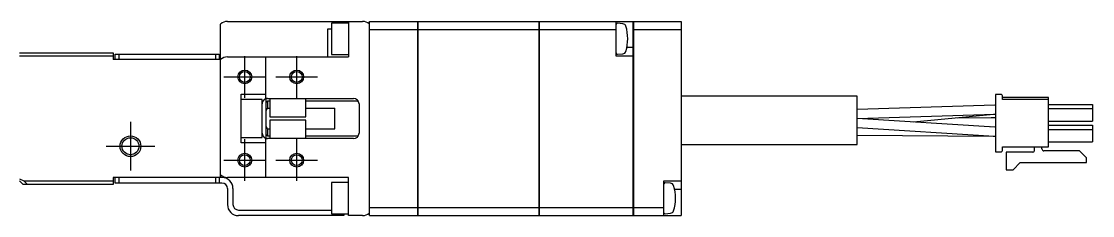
# Model space of a CAD drawing. Extents: x 0 to 803, y -8 to 480.
# Drawn here: x 233.1 to 387.7, y 451.8 to 479.8 of the extents above; entities that cross this region are included whole.
import ezdxf

# ---------------------------------------------------------------- set-up
doc = ezdxf.new("R2010")
doc.units = 0
doc.header["$LTSCALE"] = 0.5
doc.linetypes.add('CENTER', pattern=[50.8, 31.75, -6.35, 6.35, -6.35])
for name, color, linetype in [('MSM_CENTER', 1, 'CENTER'), ('MSM_CONTINUOUS', 7, 'CONTINUOUS'), ('MSM_NARROW', 5, 'CONTINUOUS')]:
    doc.layers.add(name, color=color, linetype=linetype)

msp = doc.modelspace()

# ---------------------------------------------------------------- linework, layer by layer
at = {"layer": 'MSM_CENTER'}
for p, q in [((265.32, 468.81), (265.32, 474.81)), ((272.82, 468.81), (272.82, 474.81)), ((262.32, 471.81), (268.32, 471.81)), ((269.82, 471.81), (275.82, 471.81)), ((248.82, 465.31), (248.82, 458.31)), ((265.32, 456.81), (265.32, 462.81)), ((272.82, 456.81), (272.82, 462.81)), ((245.32, 461.81), (252.32, 461.81)), ((262.32, 459.81), (268.32, 459.81)), ((269.82, 459.81), (275.82, 459.81))]:
    msp.add_line(p, q, dxfattribs=at)
at = {"layer": 'MSM_CONTINUOUS'}
for p, q in [((261.82, 474.33), (261.82, 479.43)), ((262.82, 479.81), (282.32, 479.81)), ((277.82, 479.56), (277.82, 475.06)), ((280.32, 479.56), (277.82, 479.56)), ((280.32, 479.81), (280.32, 474.71)), ((283.32, 451.81), (283.32, 479.81)), ((283.32, 479.81), (290.31, 479.81)), ((290.31, 451.81), (290.31, 479.81)), ((290.32, 479.8), (290.31, 479.8)), ((290.32, 479.81), (290.32, 451.81)), ((290.32, 479.81), (307.81, 479.81)), ((307.81, 451.81), (307.81, 479.81)), ((307.82, 479.8), (307.81, 479.8)), ((307.82, 479.81), (307.82, 451.81)), ((307.82, 479.81), (321.42, 479.81)), ((318.92, 474.81), (318.92, 479.81)), ((319.91, 479.48), (319.14, 479.55)), ((321.42, 451.81), (321.42, 479.81)), ((321.42, 479.8), (321.43, 479.8)), ((321.43, 479.81), (321.43, 451.81)), ((321.43, 479.81), (328.32, 479.81)), ((328.32, 479.81), (328.32, 451.81)), ((277.32, 478.76), (277.82, 478.76)), ((277.32, 474.71), (277.32, 478.76)), ((283.32, 478.66), (290.31, 478.66)), ((290.32, 478.65), (290.31, 478.65)), ((290.32, 478.66), (307.81, 478.66)), ((307.82, 478.65), (307.81, 478.65)), ((307.82, 478.66), (318.92, 478.66)), ((321.42, 478.65), (321.43, 478.65)), ((321.43, 478.66), (328.32, 478.66)), ((232.82, 475.31), (246.32, 475.31)), ((246.32, 474.81), (232.82, 474.81)), ((246.32, 475.31), (246.32, 474.31)), ((246.62, 474.31), (246.62, 475.11)), ((246.62, 475.11), (261.62, 475.11)), ((247.12, 475.11), (247.12, 474.31)), ((261.12, 474.31), (261.12, 475.11)), ((261.62, 475.11), (261.62, 474.31)), ((277.82, 475.06), (280.32, 475.06)), ((321.42, 474.81), (318.92, 474.81)), ((319.14, 475.08), (319.91, 475.15)), ((321.42, 476.06), (320.49, 476.06)), ((261.82, 474.31), (246.32, 474.31)), ((261.82, 457.31), (261.82, 474.31)), ((262.82, 474.71), (280.32, 474.71)), ((268.32, 474.71), (268.32, 468.69)), ((264.82, 469.31), (268.32, 469.31)), ((264.82, 462.31), (264.82, 469.31)), ((268.32, 468.69), (268.42, 468.69)), ((268.34, 468.66), (268.42, 468.69)), ((268.42, 462.94), (268.42, 468.69)), ((268.62, 468.71), (281.02, 468.71)), ((268.92, 468.71), (268.92, 466.06)), ((274.12, 466.06), (274.12, 468.71)), ((353.72, 469.05), (328.32, 469.05)), ((353.72, 462.05), (353.72, 469.05)), ((373.72, 469.28), (373.72, 461)), ((374.44, 469.28), (373.72, 469.28)), ((374.74, 468.57), (374.74, 468.98)), ((381.37, 468.82), (374.74, 468.82)), ((381.37, 461.71), (381.37, 468.82)), ((267.82, 468.56), (264.82, 468.56)), ((267.82, 463.06), (267.82, 468.56)), ((268.62, 468.31), (268.42, 468.11)), ((268.42, 466.95), (268.62, 467.31)), ((268.62, 468.31), (268.62, 467.31)), ((268.92, 468.31), (268.62, 468.31)), ((268.62, 467.31), (268.92, 467.31)), ((281.72, 468.31), (274.12, 468.31)), ((274.12, 467.31), (278.32, 467.31)), ((278.32, 464.31), (278.32, 467.31)), ((281.82, 467.91), (281.82, 463.71)), ((373.61, 467.76), (353.72, 467.11)), ((373.72, 467.76), (373.61, 467.76)), ((381.37, 468.57), (374.74, 468.57)), ((381.37, 467.84), (387.72, 467.84)), ((381.37, 467.24), (387.72, 467.24)), ((387.72, 467.84), (387.72, 465.44)), ((268.92, 466.06), (274.12, 466.06)), ((268.92, 465.56), (268.92, 462.91)), ((274.12, 465.56), (268.92, 465.56)), ((274.12, 462.91), (274.12, 465.56)), ((353.72, 465.81), (373.65, 466.46)), ((373.6, 464.57), (353.74, 465.81)), ((361.88, 465.31), (373.44, 466.43)), ((368.2, 465.92), (373.06, 465.96)), ((373.06, 465.96), (373.72, 465.96)), ((373.44, 466.43), (373.72, 466.45)), ((373.65, 466.46), (373.72, 466.46)), ((268.62, 464.31), (268.42, 464.68)), ((268.62, 464.31), (268.62, 463.31)), ((268.62, 464.31), (268.92, 464.31)), ((274.12, 464.31), (278.32, 464.31)), ((353.72, 464.51), (373.52, 463.27)), ((373.72, 464.58), (372.94, 464.61)), ((373.72, 464.57), (373.6, 464.57)), ((381.37, 465.44), (387.72, 465.44)), ((381.37, 464.84), (387.72, 464.84)), ((381.37, 464.24), (387.72, 464.24)), ((387.72, 464.84), (387.72, 462.44)), ((264.82, 463.06), (267.82, 463.06)), ((268.32, 462.94), (268.32, 457.31)), ((268.32, 462.94), (268.42, 462.94)), ((268.42, 462.94), (268.33, 462.97)), ((268.42, 463.51), (268.62, 463.31)), ((268.62, 463.31), (268.92, 463.31)), ((281.02, 462.91), (268.62, 462.91)), ((274.12, 463.31), (281.72, 463.31)), ((353.72, 463.42), (373.39, 463.27)), ((373.39, 463.27), (373.72, 463.26)), ((373.52, 463.27), (373.72, 463.26)), ((381.37, 462.44), (387.72, 462.44)), ((268.32, 462.31), (264.82, 462.31)), ((328.32, 462.05), (353.72, 462.05)), ((373.72, 461), (374.44, 461)), ((374.74, 461.71), (381.37, 461.71)), ((374.74, 461.3), (374.74, 461.71)), ((379.12, 460.96), (375.27, 460.96)), ((375.27, 460.96), (375.27, 458.43)), ((379.27, 461.71), (379.27, 461.11)), ((380.42, 461.43), (380.42, 461.71)), ((385.83, 461.15), (380.7, 461.15)), ((386.83, 460.15), (385.83, 461.15)), ((376.27, 458.43), (377.29, 459.45)), ((377.29, 459.45), (386.83, 459.45)), ((386.83, 459.45), (386.83, 460.15)), ((375.27, 458.43), (376.27, 458.43)), ((232.82, 457.12), (233.44, 456.81)), ((233.32, 456.31), (232.82, 456.81)), ((246.32, 456.31), (233.32, 456.31)), ((233.44, 456.81), (246.32, 456.81)), ((233.44, 456.81), (233.94, 456.31)), ((262.02, 457.31), (246.32, 457.31)), ((246.32, 457.31), (246.32, 456.31)), ((246.62, 456.51), (246.62, 457.31)), ((262.02, 456.51), (246.62, 456.51)), ((247.12, 457.31), (247.12, 456.51)), ((261.12, 456.51), (261.12, 457.31)), ((261.62, 457.31), (261.62, 456.51)), ((280.32, 457.31), (262.82, 457.31)), ((277.82, 456.56), (277.82, 452.06)), ((280.32, 456.56), (277.82, 456.56)), ((280.32, 451.81), (280.32, 457.31)), ((325.82, 451.81), (325.82, 456.81)), ((325.82, 456.81), (328.32, 456.81)), ((326.8, 456.48), (326.03, 456.55)), ((262.82, 455.71), (262.82, 453.41)), ((263.62, 455.71), (263.62, 453.41)), ((328.32, 455.56), (327.38, 455.56)), ((264.42, 452.61), (277.82, 452.61)), ((279.62, 451.81), (264.42, 451.81)), ((277.82, 452.06), (280.32, 452.06)), ((279.12, 451.81), (279.12, 452.06)), ((279.62, 452.06), (279.62, 451.81)), ((282.32, 451.81), (280.32, 451.81)), ((283.32, 452.97), (290.31, 452.97)), ((283.32, 451.81), (290.31, 451.81)), ((290.32, 452.97), (290.31, 452.97)), ((290.32, 451.82), (290.31, 451.82)), ((290.32, 452.97), (307.81, 452.97)), ((290.32, 451.81), (307.81, 451.81)), ((307.82, 452.97), (307.81, 452.97)), ((307.82, 451.82), (307.81, 451.82)), ((307.82, 452.97), (321.42, 452.97)), ((307.82, 451.81), (321.42, 451.81)), ((321.42, 452.97), (321.43, 452.97)), ((321.42, 451.82), (321.43, 451.82)), ((321.43, 452.97), (325.82, 452.97)), ((321.43, 451.81), (328.32, 451.81)), ((326.03, 452.08), (326.8, 452.15))]:
    msp.add_line(p, q, dxfattribs=at)
for centre, radius in [((265.32, 471.81), 0.783), ((272.82, 471.81), 0.783), ((248.82, 461.81), 1.23), ((265.32, 459.81), 0.783), ((272.82, 459.81), 0.783)]:
    msp.add_circle(centre, radius, dxfattribs=at)
for centre, radius, start, end in [((262.82, 478.31), 1.5, 90, 131.8103), ((282.32, 478.31), 1.5, 48.1897, 90), ((319.12, 479.35), 0.2, 85, 180), ((319.87, 478.98), 0.5, 17.6292, 85), ((314.62, 477.31), 6, 342.3708, 17.6292), ((319.12, 475.28), 0.2, 180, 275), ((319.87, 475.65), 0.5, 275, 342.3708), ((262.82, 473.21), 1.5, 90, 131.8103), ((268.62, 467.91), 0.8, 111.0176, 180.001), ((268.62, 467.91), 0.8, 90, 105.1266), ((281.02, 467.91), 0.8, 0, 90), ((374.44, 468.98), 0.3, 0, 90), ((268.62, 463.71), 0.799, 181.4953, 248.4734), ((268.62, 463.71), 0.8, 254.8734, 270), ((281.02, 463.71), 0.8, 270, 0), ((374.44, 461.3), 0.3, 270, 0), ((379.12, 461.11), 0.15, 270, 0), ((380.7, 461.43), 0.28, 180, 270), ((262.82, 458.81), 1.5, 228.1897, 270), ((262.02, 455.71), 1.6, 0, 90), ((262.02, 455.71), 0.8, 0, 90), ((326.01, 456.35), 0.2, 85, 161.8051), ((326.76, 455.98), 0.5, 17.6292, 85), ((321.51, 454.31), 6, 342.3708, 17.6292), ((264.42, 453.41), 1.6, 180, 270), ((264.42, 453.41), 0.8, 180, 270), ((282.32, 453.31), 1.5, 270, 311.8103), ((326.01, 452.28), 0.2, 198.1949, 275), ((326.76, 452.65), 0.5, 275, 342.3708)]:
    msp.add_arc(centre, radius, start, end, dxfattribs=at)
at = {"layer": 'MSM_NARROW'}
for centre, radius in [((265.32, 471.81), 1), ((272.82, 471.81), 1), ((248.82, 461.81), 1.5), ((265.32, 459.81), 1), ((272.82, 459.81), 1)]:
    msp.add_circle(centre, radius, dxfattribs=at)

doc.saveas('drawing.dxf')
